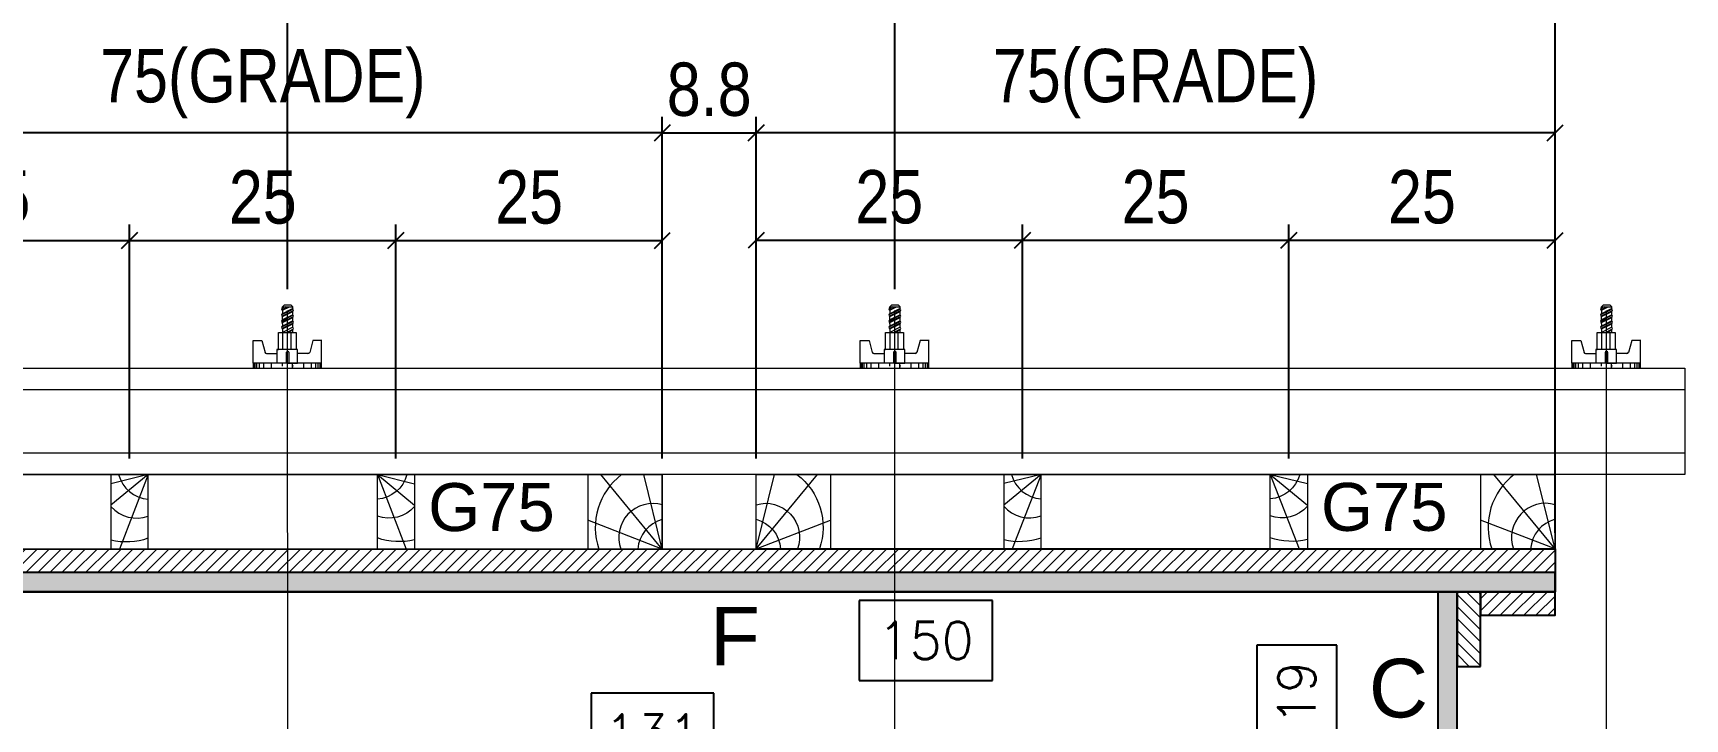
# Model space of a CAD drawing. Header units: millimetres. Extents: x 1945 to 8225, y 304 to 15137.
# Drawn here: x 2690 to 3000.1, y 7943.6 to 8072.3 of the extents above; entities that cross this region are included whole.
import ezdxf
from ezdxf.enums import TextEntityAlignment as Align

# ---------------------------------------------------------------- set-up
doc = ezdxf.new("R2010")
doc.units = ezdxf.units.MM
for name, color, linetype, lineweight in [('CONCRETO', 251, 'Continuous', 25), ('Hachura', 251, 'Continuous', 9), ('Madeira', 126, 'Continuous', 18), ('Perfil Metálico', 224, 'Continuous', 18)]:
    doc.layers.add(name, color=color, linetype=linetype, lineweight=lineweight)
for name, color, linetype in [('COTA', 241, 'Continuous'), ('MEIO_PONT', 93, 'Continuous'), ('Painéis', 200, 'Continuous'), ('SARRAFO', 251, 'Continuous'), ('TEXTO_GERAL', 7, 'Continuous')]:
    doc.layers.add(name, color=color, linetype=linetype)
doc.styles.add('ARIAL', font='arial.ttf')
doc.styles.add('COTA TECNICA 2X', font='techl___.ttf', dxfattribs={"height": 10})
doc.styles.add('ROMANS', font='romans.shx')
doc.styles.add('SANSSERIF', font='sas_____.pfb')
doc.dimstyles.new('Cota Seção interna', dxfattribs={"dimtxt": 7, "dimasz": 6, "dimexe": 0.18, "dimexo": 2, "dimgap": -4, "dimtad": 3, "dimdec": 1, "dimlfac": 0.5, "dimzin": 12, "dimdsep": 46, "dimtxsty": 'ROMANS', "dimblk": 'ARCHTICK', "dimcen": 0.09, "dimse1": 1, "dimse2": 1, "dimsd1": 1, "dimsd2": 1, "dimclrd": 180, "dimclre": 5, "dimclrt": 1, "dimadec": 0, "dimazin": 3, "dimtfac": 1, "dimtdec": 1, "dimtofl": 0, "dimtmove": 0, "dimatfit": 3, "dimldrblk": 'ARCHTICK', "dimfxl": 1, "dimtolj": 1, "dimtzin": 0, "dimarcsym": 0})
doc.dimstyles.new('SECAO PILAR', dxfattribs={"dimtxt": 10, "dimasz": 3, "dimexe": 3, "dimexo": 3, "dimgap": 3, "dimtad": 1, "dimdec": 1, "dimlfac": 0.5, "dimzin": 12, "dimdsep": 46, "dimtxsty": 'COTA TECNICA 2X', "dimblk1": 'OBLIQUE', "dimblk2": 'OBLIQUE', "dimsah": 1, "dimcen": 0.9, "dimclrd": 256, "dimclre": 256, "dimclrt": 256, "dimadec": 1, "dimazin": 3, "dimtfac": 1, "dimtdec": 1, "dimtmove": 0, "dimatfit": 3, "dimfxl": 1, "dimtolj": 1, "dimtzin": 12, "dimarcsym": 0})

# ---------------------------------------------------------------- blocks, each defined once
blk = doc.blocks.new('*D998')
at = {"layer": 'COTA', "color": 180, "lineweight": -2, "transparency": 16777216}
for p, q in [((2934.75, 7957.42), (2919.75, 7957.42)), ((2919.75, 7957.42), (2919.75, 7939.42)), ((2934.75, 7939.42), (2934.75, 7957.42)), ((2919.75, 7939.42), (2934.75, 7939.42))]:
    blk.add_line(p, q, dxfattribs=at)
at = {"layer": 'Defpoints', "color": 0, "transparency": 16777216}
for p in [(2938.75, 7967.42), (2953.75, 7967.42), (2953.75, 7929.42)]:
    blk.add_point(p, dxfattribs=at)
at = {"layer": 'COTA', "color": 1, "transparency": 16777216, "insert": (2927.25, 7948.42), "char_height": 7, "attachment_point": 5, "rotation": 90, "style": 'ROMANS'}
blk.add_mtext('\\A1;19', dxfattribs=at)
blk = doc.blocks.new('_ArchTick')
at = {"color": 0, "linetype": 'ByBlock', "const_width": 0.15}
blk.add_lwpolyline([(-0.5, -0.5), (0.5, 0.5)], dxfattribs=at)
blk = doc.blocks.new('C')
at = {"layer": 'Hachura', "color": 0}
for p, q in [((0, 3.22), (0, -3.22)), ((0.45, 3.22), (0, 3.22)), ((0.46, 3.16), (0, 3.16)), ((0.45, -3.23), (0.45, 3.22)), ((0.45, 3.22), (2.58, 3.22)), ((2.58, 3.22), (2.58, 2.39)), ((0.46, 3.05), (0, 3.05)), ((0.46, 2.88), (0, 2.88)), ((0, 2.75), (0, -1.16)), ((0.46, 2.65), (0, 2.65)), ((0.46, 2.23), (0, 2.23)), ((1.35, 1.94), (1.35, 0.96)), ((2.58, 2.39), (1.47, 2.09)), ((0.46, 1.51), (0, 1.51)), ((0.39, 0.49), (0.17, 0.49)), ((1.74, 0.97), (0.45, 0.97)), ((1.45, 0.1), (0.45, 0.1)), ((1.74, -0.97), (1.74, 0.97)), ((1.74, 0.97), (1.74, 0.84)), ((1.74, 0.97), (1.74, 0.84)), ((1.74, 0.84), (3.35, 0.84)), ((3.35, 0.45), (1.74, 0.45)), ((3.32, 0.84), (3.32, -0.84)), ((3.35, 0.84), (3.35, -0.84)), ((3.68, 0.45), (3.35, 0.45)), ((3.84, -0.52), (3.35, 0.45)), ((3.35, 0.06), (3.67, -0.57)), ((3.68, 0.45), (4.16, -0.52)), ((3.72, 0.5), (4.25, -0.57)), ((4.37, -0.55), (3.83, 0.53)), ((4.15, 0.45), (3.93, 0.45)), ((4.42, -0.52), (3.93, 0.45)), ((4.15, 0.45), (4.26, 0.45)), ((4.26, 0.45), (4.74, -0.52)), ((4.3, 0.5), (4.83, -0.57)), ((4.95, -0.55), (4.41, 0.53)), ((4.51, 0.45), (4.84, 0.45)), ((5, -0.52), (4.51, 0.45)), ((4.84, 0.45), (5.32, -0.52)), ((4.88, 0.5), (5.41, -0.57)), ((5.53, -0.55), (4.99, 0.53)), ((5.58, -0.52), (5.09, 0.45)), ((5.42, 0.45), (5.09, 0.45)), ((5.58, -0.52), (5.09, 0.45)), ((5.42, 0.45), (5.74, -0.19)), ((5.46, 0.5), (5.74, -0.07)), ((5.74, 0.19), (5.57, 0.53)), ((5.74, 0.32), (5.68, 0.45)), ((5.68, 0.45), (5.74, 0.45)), ((5.74, 0.45), (5.9, 0.29)), ((5.74, 0.45), (5.74, -0.52)), ((5.9, -0.36), (5.9, 0.29)), ((0.45, 0), (0, 0)), ((0.46, -1.52), (0, -1.52)), ((0.08, -0.48), (0.29, -0.48)), ((0.29, -0.48), (0.4, -0.48)), ((0.45, 0), (0.45, -0.97)), ((0.45, -0.16), (1.45, -0.16)), ((0.45, -0.65), (0.45, -0.32)), ((0.45, -3.23), (0.45, -0.65)), ((0.45, -0.97), (1.74, -0.97)), ((1.35, -1.94), (1.35, -0.97)), ((3.35, -0.32), (1.74, -0.32)), ((3.35, -0.84), (1.74, -0.84)), ((3.35, -0.07), (3.58, -0.52)), ((3.35, -0.52), (3.58, -0.52)), ((3.84, -0.52), (4.16, -0.52)), ((4.42, -0.52), (4.74, -0.52)), ((4.63, -0.52), (4.74, -0.52)), ((5, -0.52), (5.32, -0.52)), ((5.58, -0.52), (5.74, -0.52)), ((5.74, -0.52), (5.9, -0.36)), ((5.74, -0.52), (5.74, -0.52)), ((0.46, -2.23), (0, -2.23)), ((0.46, -2.65), (0, -2.65)), ((0.46, -2.88), (0, -2.88)), ((0.46, -3.05), (0, -3.05)), ((2.58, -2.39), (1.47, -2.1)), ((2.58, -3.23), (2.58, -2.39)), ((0.46, -3.16), (0, -3.16)), ((0, -3.22), (2.57, -3.22))]:
    blk.add_line(p, q, dxfattribs=at)
for centre, radius, start, end in [((1.52, 1.94), 0.161, 104.7436, 180), ((1.44, -0.03), 0.129, 272.695, 87.305), ((3.81, 0.39), 0.143, 25.5688, 154.4312), ((4.39, 0.39), 0.143, 25.5688, 154.4312), ((4.97, 0.39), 0.143, 25.5688, 154.4312), ((5.55, 0.39), 0.143, 25.5688, 154.4312), ((0.17, -0.37), 0.174, 221.744, 317.8592), ((3.71, -0.4), 0.174, 222.1408, 318.256), ((4.29, -0.4), 0.174, 222.1408, 318.256), ((4.87, -0.4), 0.174, 222.1408, 318.256), ((5.45, -0.4), 0.174, 222.1408, 318.256), ((5.61, -0.4), 0.174, 317.8592, 318.256), ((1.52, -1.94), 0.161, 180, 255.2564)]:
    blk.add_arc(centre, radius, start, end, dxfattribs=at)
blk = doc.blocks.new('_Oblique')
at = {"color": 0, "linetype": 'ByBlock', "lineweight": -2}
blk.add_line((-0.5, -0.5), (0.5, 0.5), dxfattribs=at)
blk = doc.blocks.new('*D1000')
at = {"layer": 'COTA', "lineweight": -2, "transparency": 16777216}
for p, q in [((2653.75, 7978.42), (2653.75, 8125.83)), ((2975.75, 7978.47), (2975.75, 8125.83)), ((2975.75, 8122.83), (2653.75, 8122.83))]:
    blk.add_line(p, q, dxfattribs=at)
at = {"layer": 'Defpoints', "color": 0, "transparency": 16777216}
for p in [(2653.75, 8122.83), (2653.75, 7975.42), (2975.75, 7975.47)]:
    blk.add_point(p, dxfattribs=at)
at = {"layer": 'COTA', "lineweight": -2, "transparency": 16777216, "xscale": 3, "yscale": 3, "zscale": 3, "rotation": 180}
blk.add_blockref('_Oblique', (2653.75, 8122.83), dxfattribs=at)
at = {"layer": 'COTA', "lineweight": -2, "transparency": 16777216, "xscale": 3, "yscale": 3, "zscale": 3}
blk.add_blockref('_Oblique', (2975.75, 8122.83), dxfattribs=at)
at = {"layer": 'COTA', "transparency": 16777216, "insert": (2814.75, 8130.93), "char_height": 10, "attachment_point": 5, "style": 'COTA TECNICA 2X'}
blk.add_mtext('\\A1;161 PAINEL', dxfattribs=at)
blk = doc.blocks.new('*D1006')
at = {"layer": 'COTA', "color": 180, "lineweight": -2, "transparency": 16777216}
for p, q in [((2870.1, 7965.8), (2845.1, 7965.8)), ((2845.1, 7965.8), (2845.1, 7950.8)), ((2870.1, 7950.8), (2870.1, 7965.8)), ((2845.1, 7950.8), (2870.1, 7950.8))]:
    blk.add_line(p, q, dxfattribs=at)
at = {"layer": 'Defpoints', "color": 0, "transparency": 16777216}
for p in [(2653.75, 7967.42), (2953.75, 7967.42), (2653.75, 7946.8)]:
    blk.add_point(p, dxfattribs=at)
at = {"layer": 'COTA', "color": 1, "transparency": 16777216, "insert": (2857.6, 7958.3), "char_height": 7, "attachment_point": 5, "style": 'ROMANS'}
blk.add_mtext('\\A1;150', dxfattribs=at)
blk = doc.blocks.new('*D1014')
at = {"layer": 'COTA', "lineweight": -2, "transparency": 16777216}
for p, q in [((2851.81, 8024.22), (2851.81, 8092.3)), ((2975.75, 7978.47), (2975.75, 8092.3)), ((2975.75, 8089.3), (2851.81, 8089.3))]:
    blk.add_line(p, q, dxfattribs=at)
at = {"layer": 'Defpoints', "color": 0, "transparency": 16777216}
for p in [(2851.81, 8089.3), (2851.81, 8021.22), (2975.75, 7975.47)]:
    blk.add_point(p, dxfattribs=at)
at = {"layer": 'COTA', "lineweight": -2, "transparency": 16777216, "xscale": 3, "yscale": 3, "zscale": 3, "rotation": 180}
blk.add_blockref('_Oblique', (2851.81, 8089.3), dxfattribs=at)
at = {"layer": 'COTA', "lineweight": -2, "transparency": 16777216, "xscale": 3, "yscale": 3, "zscale": 3}
blk.add_blockref('_Oblique', (2975.75, 8089.3), dxfattribs=at)
at = {"layer": 'COTA', "transparency": 16777216, "insert": (2913.78, 8097.4), "char_height": 10, "attachment_point": 5, "style": 'COTA TECNICA 2X'}
blk.add_mtext('\\A1;62', dxfattribs=at)
blk = doc.blocks.new('*D1015')
at = {"layer": 'COTA', "lineweight": -2, "transparency": 16777216}
for p, q in [((2737.81, 8024.22), (2737.81, 8092.3)), ((2851.81, 8024.22), (2851.81, 8092.3)), ((2851.81, 8089.3), (2737.81, 8089.3))]:
    blk.add_line(p, q, dxfattribs=at)
at = {"layer": 'Defpoints', "color": 0, "transparency": 16777216}
for p in [(2737.81, 8089.3), (2737.81, 8021.22), (2851.81, 8021.22)]:
    blk.add_point(p, dxfattribs=at)
at = {"layer": 'COTA', "lineweight": -2, "transparency": 16777216, "xscale": 3, "yscale": 3, "zscale": 3, "rotation": 180}
blk.add_blockref('_Oblique', (2737.81, 8089.3), dxfattribs=at)
at = {"layer": 'COTA', "lineweight": -2, "transparency": 16777216, "xscale": 3, "yscale": 3, "zscale": 3}
blk.add_blockref('_Oblique', (2851.81, 8089.3), dxfattribs=at)
at = {"layer": 'COTA', "transparency": 16777216, "insert": (2794.81, 8097.41), "char_height": 10, "attachment_point": 5, "style": 'COTA TECNICA 2X'}
blk.add_mtext('\\A1;57', dxfattribs=at)
blk = doc.blocks.new('*D1017')
at = {"layer": 'COTA', "color": 180, "lineweight": -2, "transparency": 16777216}
for p, q in [((2817.79, 7948.42), (2794.79, 7948.42)), ((2794.79, 7948.42), (2794.79, 7933.42)), ((2817.79, 7933.42), (2817.79, 7948.42)), ((2794.79, 7933.42), (2817.79, 7933.42))]:
    blk.add_line(p, q, dxfattribs=at)
at = {"layer": 'Defpoints', "color": 0, "transparency": 16777216}
for p in [(2691.75, 7929.42), (2953.75, 7929.42), (2953.75, 7929.42)]:
    blk.add_point(p, dxfattribs=at)
at = {"layer": 'COTA', "color": 1, "transparency": 16777216, "insert": (2806.29, 7940.92), "char_height": 7, "attachment_point": 5, "style": 'ROMANS'}
blk.add_mtext('\\A1;131', dxfattribs=at)
blk = doc.blocks.new('PONTALETE')
at = {"layer": 'Madeira'}
for q in [(2.71, 7), (7, 5.76), (7, 1.74)]:
    blk.add_line((0, 0), q, dxfattribs=at)
blk.add_lwpolyline([(0, 0), (7, 0), (7, 7), (0, 7)], close=True, dxfattribs=at)
for centre, radius, start, end in [((2.04, 0.06), 6.23, 37.2818, 109.0913), ((1.09, 0.9), 3.19, 343.603, 109.9847), ((-0.21, -0.78), 3.09, 14.6322, 86.0383)]:
    blk.add_arc(centre, radius, start, end, dxfattribs=at)
blk = doc.blocks.new('MEIO PONTALETE')
at = {"layer": 'Madeira'}
for q in [(2.71, 7), (3.5, 2.88), (3.5, 0.87)]:
    blk.add_line((0, 0), q, dxfattribs=at)
blk.add_lwpolyline([(0, 0), (3.5, 0), (3.5, 7), (0, 7)], close=True, dxfattribs=at)
for centre, radius, start, end in [((2.04, 0.06), 6.23, 76.4499, 109.0913), ((1.09, 0.9), 3.19, 40.9063, 109.9847), ((-0.21, -0.78), 3.09, 14.6322, 86.0383)]:
    blk.add_arc(centre, radius, start, end, dxfattribs=at)
blk = doc.blocks.new('*D1033')
at = {"layer": 'COTA', "lineweight": -2, "transparency": 16777216}
for p, q in [((2658.15, 7992.42), (2658.15, 8036.35)), ((2708.15, 7992.42), (2708.15, 8036.35)), ((2658.15, 8033.35), (2708.15, 8033.35))]:
    blk.add_line(p, q, dxfattribs=at)
at = {"layer": 'Defpoints', "color": 0, "transparency": 16777216}
for p in [(2708.15, 8033.35), (2658.15, 7989.42), (2708.15, 7989.42)]:
    blk.add_point(p, dxfattribs=at)
at = {"layer": 'COTA', "lineweight": -2, "transparency": 16777216, "xscale": 3, "yscale": 3, "zscale": 3, "rotation": 180}
blk.add_blockref('_Oblique', (2658.15, 8033.35), dxfattribs=at)
at = {"layer": 'COTA', "lineweight": -2, "transparency": 16777216, "xscale": 3, "yscale": 3, "zscale": 3}
blk.add_blockref('_Oblique', (2708.15, 8033.35), dxfattribs=at)
at = {"layer": 'COTA', "transparency": 16777216, "insert": (2683.15, 8041.46), "char_height": 10, "attachment_point": 5, "style": 'COTA TECNICA 2X'}
blk.add_mtext('\\A1;25', dxfattribs=at)
blk = doc.blocks.new('*D1034')
at = {"layer": 'COTA', "lineweight": -2, "transparency": 16777216}
for p, q in [((2708.15, 7992.42), (2708.15, 8036.35)), ((2758.15, 7992.42), (2758.15, 8036.35)), ((2708.15, 8033.35), (2758.15, 8033.35))]:
    blk.add_line(p, q, dxfattribs=at)
at = {"layer": 'Defpoints', "color": 0, "transparency": 16777216}
for p in [(2758.15, 8033.35), (2708.15, 7989.42), (2758.15, 7989.42)]:
    blk.add_point(p, dxfattribs=at)
at = {"layer": 'COTA', "lineweight": -2, "transparency": 16777216, "xscale": 3, "yscale": 3, "zscale": 3, "rotation": 180}
blk.add_blockref('_Oblique', (2708.15, 8033.35), dxfattribs=at)
at = {"layer": 'COTA', "lineweight": -2, "transparency": 16777216, "xscale": 3, "yscale": 3, "zscale": 3}
blk.add_blockref('_Oblique', (2758.15, 8033.35), dxfattribs=at)
at = {"layer": 'COTA', "transparency": 16777216, "insert": (2733.15, 8041.46), "char_height": 10, "attachment_point": 5, "style": 'COTA TECNICA 2X'}
blk.add_mtext('\\A1;25', dxfattribs=at)
blk = doc.blocks.new('*D1035')
at = {"layer": 'COTA', "lineweight": -2, "transparency": 16777216}
for p, q in [((2758.15, 7992.42), (2758.15, 8036.35)), ((2808.15, 7992.42), (2808.15, 8036.35)), ((2758.15, 8033.35), (2808.15, 8033.35))]:
    blk.add_line(p, q, dxfattribs=at)
at = {"layer": 'Defpoints', "color": 0, "transparency": 16777216}
for p in [(2808.15, 8033.35), (2758.15, 7989.42), (2808.15, 7989.42)]:
    blk.add_point(p, dxfattribs=at)
at = {"layer": 'COTA', "lineweight": -2, "transparency": 16777216, "xscale": 3, "yscale": 3, "zscale": 3, "rotation": 180}
blk.add_blockref('_Oblique', (2758.15, 8033.35), dxfattribs=at)
at = {"layer": 'COTA', "lineweight": -2, "transparency": 16777216, "xscale": 3, "yscale": 3, "zscale": 3}
blk.add_blockref('_Oblique', (2808.15, 8033.35), dxfattribs=at)
at = {"layer": 'COTA', "transparency": 16777216, "insert": (2783.15, 8041.46), "char_height": 10, "attachment_point": 5, "style": 'COTA TECNICA 2X'}
blk.add_mtext('\\A1;25', dxfattribs=at)
blk = doc.blocks.new('*D1036')
at = {"layer": 'COTA', "lineweight": -2, "transparency": 16777216}
for p, q in [((2658.15, 7992.4), (2658.15, 8056.55)), ((2808.15, 7992.42), (2808.15, 8056.55)), ((2808.15, 8053.55), (2658.15, 8053.55))]:
    blk.add_line(p, q, dxfattribs=at)
at = {"layer": 'Defpoints', "color": 0, "transparency": 16777216}
for p in [(2658.15, 8053.55), (2658.15, 7989.4), (2808.15, 7989.42)]:
    blk.add_point(p, dxfattribs=at)
at = {"layer": 'COTA', "lineweight": -2, "transparency": 16777216, "xscale": 3, "yscale": 3, "zscale": 3, "rotation": 180}
blk.add_blockref('_Oblique', (2658.15, 8053.55), dxfattribs=at)
at = {"layer": 'COTA', "lineweight": -2, "transparency": 16777216, "xscale": 3, "yscale": 3, "zscale": 3}
blk.add_blockref('_Oblique', (2808.15, 8053.55), dxfattribs=at)
at = {"layer": 'COTA', "transparency": 16777216, "insert": (2733.15, 8062.77), "char_height": 10, "attachment_point": 5, "style": 'COTA TECNICA 2X'}
blk.add_mtext('\\A1;75(GRADE)', dxfattribs=at)
blk = doc.blocks.new('*D1037')
at = {"layer": 'COTA', "lineweight": -2, "transparency": 16777216}
for p, q in [((2825.75, 7992.47), (2825.75, 8036.39)), ((2875.75, 7992.47), (2875.75, 8036.39)), ((2825.75, 8033.39), (2875.75, 8033.39))]:
    blk.add_line(p, q, dxfattribs=at)
at = {"layer": 'Defpoints', "color": 0, "transparency": 16777216}
for p in [(2875.75, 8033.39), (2825.75, 7989.47), (2875.75, 7989.47)]:
    blk.add_point(p, dxfattribs=at)
at = {"layer": 'COTA', "lineweight": -2, "transparency": 16777216, "xscale": 3, "yscale": 3, "zscale": 3, "rotation": 180}
blk.add_blockref('_Oblique', (2825.75, 8033.39), dxfattribs=at)
at = {"layer": 'COTA', "lineweight": -2, "transparency": 16777216, "xscale": 3, "yscale": 3, "zscale": 3}
blk.add_blockref('_Oblique', (2875.75, 8033.39), dxfattribs=at)
at = {"layer": 'COTA', "transparency": 16777216, "insert": (2850.75, 8041.5), "char_height": 10, "attachment_point": 5, "style": 'COTA TECNICA 2X'}
blk.add_mtext('\\A1;25', dxfattribs=at)
blk = doc.blocks.new('*D1038')
at = {"layer": 'COTA', "lineweight": -2, "transparency": 16777216}
for p, q in [((2875.75, 7992.47), (2875.75, 8036.39)), ((2925.75, 7992.47), (2925.75, 8036.39)), ((2875.75, 8033.39), (2925.75, 8033.39))]:
    blk.add_line(p, q, dxfattribs=at)
at = {"layer": 'Defpoints', "color": 0, "transparency": 16777216}
for p in [(2925.75, 8033.39), (2875.75, 7989.47), (2925.75, 7989.47)]:
    blk.add_point(p, dxfattribs=at)
at = {"layer": 'COTA', "lineweight": -2, "transparency": 16777216, "xscale": 3, "yscale": 3, "zscale": 3, "rotation": 180}
blk.add_blockref('_Oblique', (2875.75, 8033.39), dxfattribs=at)
at = {"layer": 'COTA', "lineweight": -2, "transparency": 16777216, "xscale": 3, "yscale": 3, "zscale": 3}
blk.add_blockref('_Oblique', (2925.75, 8033.39), dxfattribs=at)
at = {"layer": 'COTA', "transparency": 16777216, "insert": (2900.75, 8041.5), "char_height": 10, "attachment_point": 5, "style": 'COTA TECNICA 2X'}
blk.add_mtext('\\A1;25', dxfattribs=at)
blk = doc.blocks.new('*D1039')
at = {"layer": 'COTA', "lineweight": -2, "transparency": 16777216}
for p, q in [((2925.75, 7992.47), (2925.75, 8036.39)), ((2975.75, 7992.46), (2975.75, 8036.39)), ((2925.75, 8033.39), (2975.75, 8033.39))]:
    blk.add_line(p, q, dxfattribs=at)
at = {"layer": 'Defpoints', "color": 0, "transparency": 16777216}
for p in [(2975.75, 8033.39), (2925.75, 7989.47), (2975.75, 7989.46)]:
    blk.add_point(p, dxfattribs=at)
at = {"layer": 'COTA', "lineweight": -2, "transparency": 16777216, "xscale": 3, "yscale": 3, "zscale": 3, "rotation": 180}
blk.add_blockref('_Oblique', (2925.75, 8033.39), dxfattribs=at)
at = {"layer": 'COTA', "lineweight": -2, "transparency": 16777216, "xscale": 3, "yscale": 3, "zscale": 3}
blk.add_blockref('_Oblique', (2975.75, 8033.39), dxfattribs=at)
at = {"layer": 'COTA', "transparency": 16777216, "insert": (2950.75, 8041.5), "char_height": 10, "attachment_point": 5, "style": 'COTA TECNICA 2X'}
blk.add_mtext('\\A1;25', dxfattribs=at)
blk = doc.blocks.new('*D1040')
at = {"layer": 'COTA', "lineweight": -2, "transparency": 16777216}
for p, q in [((2825.75, 7992.44), (2825.75, 8056.59)), ((2975.75, 7992.46), (2975.75, 8056.59)), ((2975.75, 8053.59), (2825.75, 8053.59))]:
    blk.add_line(p, q, dxfattribs=at)
at = {"layer": 'Defpoints', "color": 0, "transparency": 16777216}
for p in [(2825.75, 8053.59), (2825.75, 7989.44), (2975.75, 7989.46)]:
    blk.add_point(p, dxfattribs=at)
at = {"layer": 'COTA', "lineweight": -2, "transparency": 16777216, "xscale": 3, "yscale": 3, "zscale": 3, "rotation": 180}
blk.add_blockref('_Oblique', (2825.75, 8053.59), dxfattribs=at)
at = {"layer": 'COTA', "lineweight": -2, "transparency": 16777216, "xscale": 3, "yscale": 3, "zscale": 3}
blk.add_blockref('_Oblique', (2975.75, 8053.59), dxfattribs=at)
at = {"layer": 'COTA', "transparency": 16777216, "insert": (2900.75, 8062.81), "char_height": 10, "attachment_point": 5, "style": 'COTA TECNICA 2X'}
blk.add_mtext('\\A1;75(GRADE)', dxfattribs=at)
blk = doc.blocks.new('*D1622')
at = {"layer": 'COTA', "lineweight": -2, "transparency": 16777216}
for p, q in [((2808.15, 7992.42), (2808.15, 8056.59)), ((2825.75, 7992.47), (2825.75, 8056.59)), ((2808.15, 8053.59), (2825.75, 8053.59))]:
    blk.add_line(p, q, dxfattribs=at)
at = {"layer": 'Defpoints', "color": 0, "transparency": 16777216}
for p in [(2825.75, 8053.59), (2808.15, 7989.42), (2825.75, 7989.47)]:
    blk.add_point(p, dxfattribs=at)
at = {"layer": 'COTA', "lineweight": -2, "transparency": 16777216, "xscale": 3, "yscale": 3, "zscale": 3, "rotation": 180}
blk.add_blockref('_Oblique', (2808.15, 8053.59), dxfattribs=at)
at = {"layer": 'COTA', "lineweight": -2, "transparency": 16777216, "xscale": 3, "yscale": 3, "zscale": 3}
blk.add_blockref('_Oblique', (2825.75, 8053.59), dxfattribs=at)
at = {"layer": 'COTA', "transparency": 16777216, "insert": (2816.95, 8061.68), "char_height": 10, "attachment_point": 5, "style": 'COTA TECNICA 2X'}
blk.add_mtext('\\A1;8.8', dxfattribs=at)

msp = doc.modelspace()

# ---------------------------------------------------------------- hatches: boundary and pattern name
at = {"layer": 'Hachura'}
h = msp.add_hatch(dxfattribs=at)
h.set_pattern_fill('ANSI31', color=256, scale=0.5, angle=360, style=0)
h.set_pattern_definition([(45, (12061.4936, 30095.8142), (-1.12253202, 1.12253202), [])])
h.paths.add_polyline_path([(2975.75, 7971.02), (2975.75, 7975.42), (2653.75, 7975.42), (2653.75, 7971.02)])
h = msp.add_hatch(color=256, dxfattribs=at)
h.dxf.hatch_style = 1
h.paths.add_polyline_path([(2975.75, 7967.42), (2975.75, 7971.02), (2653.75, 7971.02), (2653.75, 7967.42)])
h = msp.add_hatch(color=256, dxfattribs=at)
h.dxf.hatch_style = 1
h.paths.add_polyline_path([(2957.35, 7967.42), (2953.75, 7967.42), (2953.75, 7929.42), (2957.35, 7929.42)])
h = msp.add_hatch(dxfattribs=at)
h.set_pattern_fill('ANSI31', color=256, scale=0.5, angle=450, style=0)
h.set_pattern_definition([(135, (-20041.2664, 16329.9579), (-1.12253202, -1.12253202), [])])
h.paths.add_polyline_path([(2957.35, 7967.42), (2961.75, 7967.42), (2961.75, 7953.42), (2957.35, 7953.42)])
h = msp.add_hatch(dxfattribs=at)
h.set_pattern_fill('ANSI31', color=256, scale=0.5, angle=360, style=0)
h.set_pattern_definition([(45, (11992.4936, 30087.8142), (-1.12253202, 1.12253202), [])])
h.paths.add_polyline_path([(2961.75, 7963.02), (2961.75, 7967.42), (2975.75, 7967.42), (2975.75, 7963.02)])

# ---------------------------------------------------------------- linework, layer by layer
at = {"layer": 'CONCRETO', "color": 2}
msp.add_lwpolyline([(2953.75, 7967.42), (2953.75, 7929.42), (2691.75, 7929.42), (2691.75, 7507.42), (2653.75, 7507.42), (2653.75, 7967.42)], close=True, dxfattribs=at)
at = {"layer": 'Hachura'}
for p, q in [((2737.75, 8020.2), (2737.76, 7880.4)), ((2851.75, 8020.2), (2851.76, 7880.4)), ((2985.35, 8020.22), (2985.36, 7880.42))]:
    msp.add_line(p, q, dxfattribs=at)
at = {"layer": 'Madeira'}
for points in [[(2658.15, 7975.42), (2658.15, 7989.42), (2808.15, 7989.42), (2808.15, 7975.42)], [(2825.75, 7975.47), (2825.75, 7989.47), (2975.75, 7989.47), (2975.75, 7975.47)]]:
    msp.add_lwpolyline(points, close=True, dxfattribs=at)
at = {"layer": 'Painéis'}
for points in [[(2653.75, 7967.42), (2975.75, 7967.42), (2975.75, 7971.02), (2653.75, 7971.02)], [(2957.35, 7967.42), (2953.75, 7967.42), (2953.75, 7929.42), (2957.35, 7929.42)]]:
    msp.add_lwpolyline(points, close=True, dxfattribs=at)
at = {"layer": 'Perfil Metálico'}
for points in [[(2605.85, 7989.42), (2605.85, 8009.42), (3000.12, 8009.42), (3000.12, 7989.42)], [(3000.12, 8005.42), (3000.12, 7993.42), (2605.85, 7993.42), (2605.85, 8005.42)]]:
    msp.add_lwpolyline(points, close=True, dxfattribs=at)
at = {"layer": 'SARRAFO'}
msp.add_line((2653.75, 7975.42), (2975.75, 7975.47), dxfattribs=at)
msp.add_lwpolyline([(2975.75, 7975.47), (2975.75, 7967.42), (2653.75, 7967.42), (2653.75, 7975.42)], dxfattribs=at)
for points in [[(2961.75, 7953.42), (2961.75, 7967.42), (2957.35, 7967.42), (2957.35, 7953.42)], [(2975.75, 7967.42), (2961.75, 7967.42), (2961.75, 7963.02), (2975.75, 7963.02)]]:
    msp.add_lwpolyline(points, close=True, dxfattribs=at)

# ---------------------------------------------------------------- block references
at = {"layer": 'Hachura', "linetype": 'Continuous', "xscale": 2, "yscale": 2, "zscale": 2, "rotation": 90.00000000000001}
for p in [(2737.75, 8009.42), (2851.75, 8009.42), (2985.35, 8009.42)]:
    msp.add_blockref('C', p, dxfattribs=at)
at = {"layer": 'MEIO_PONT'}
for name, p, xscale, yscale, zscale, rotation in [('MEIO PONTALETE', (2711.65, 7989.42), 1.999999997962732, 1.999999997962732, 1.999999997962732, 180), ('MEIO PONTALETE', (2754.65, 7989.42), -1.999999997962732, 1.999999997962732, 1.999999997962732, 180), ('PONTALETE', (2808.15, 7975.42), 2, 2, 2, 89.99999999999993), ('PONTALETE', (2825.75, 7975.47), -2, 2, 2, 270), ('MEIO PONTALETE', (2879.25, 7989.47), 1.999999997962732, 1.999999997962732, 1.999999997962732, 180), ('MEIO PONTALETE', (2922.25, 7989.47), -1.999999997962732, 1.999999997962732, 1.999999997962732, 180), ('PONTALETE', (2975.75, 7975.47), 2, 2, 2, 89.99999999999993)]:
    msp.add_blockref(name, p, dxfattribs=dict(at, xscale=xscale, yscale=yscale, zscale=zscale, rotation=rotation))

# ---------------------------------------------------------------- texts
at = {"layer": 'TEXTO_GERAL', "color": 0, "linetype": 'Continuous', "style": 'SANSSERIF'}
for p in [(2764.19, 7983.32), (2931.79, 7983.36)]:
    msp.add_text('G75', height=9, dxfattribs=at).set_placement(p, align=Align.MIDDLE_LEFT)
at = {"layer": 'TEXTO_GERAL', "style": 'ARIAL'}
for s, p in [('F', (2821.78, 7959.1)), ('C', (2946.34, 7949.35))]:
    msp.add_text(s, height=11, dxfattribs=at).set_placement(p, align=Align.MIDDLE_CENTER)

# ---------------------------------------------------------------- dimensions: what is measured, and where the dimension line sits
at = {"layer": 'COTA'}
dim = msp.add_linear_dim(base=(2653.75, 8122.83), p1=(2975.75, 7975.47), p2=(2653.75, 7975.42), angle=180, text='<> PAINEL', dimstyle='SECAO PILAR', dxfattribs=at)
dim.commit()
dim.dimension.update_dxf_attribs({"geometry": '*D1000', "text_midpoint": (2814.75, 8130.93)})
for base, p1, p2, picture, middle in [((2737.81, 8089.3), (2851.81, 8021.22), (2737.81, 8021.22), '*D1015', (2794.81, 8097.41)), ((2851.81, 8089.3), (2975.75, 7975.47), (2851.81, 8021.22), '*D1014', (2913.78, 8097.4)), ((2708.15, 8033.35), (2658.15, 7989.42), (2708.15, 7989.42), '*D1033', (2683.15, 8041.46)), ((2758.15, 8033.35), (2708.15, 7989.42), (2758.15, 7989.42), '*D1034', (2733.15, 8041.46)), ((2808.15, 8033.35), (2758.15, 7989.42), (2808.15, 7989.42), '*D1035', (2783.15, 8041.46)), ((2875.75, 8033.39), (2825.75, 7989.47), (2875.75, 7989.47), '*D1037', (2850.75, 8041.5)), ((2925.75, 8033.39), (2875.75, 7989.47), (2925.75, 7989.47), '*D1038', (2900.75, 8041.5)), ((2975.75, 8033.39), (2925.75, 7989.47), (2975.75, 7989.46), '*D1039', (2950.75, 8041.5))]:
    dim = msp.add_linear_dim(base=base, p1=p1, p2=p2, dimstyle='SECAO PILAR', dxfattribs=at)
    dim.commit()
    dim.dimension.update_dxf_attribs({"geometry": picture, "text_midpoint": middle})
for base, p1, p2, picture, middle in [((2658.15, 8053.55), (2808.15, 7989.42), (2658.15, 7989.4), '*D1036', (2733.15, 8062.77)), ((2825.75, 8053.59), (2975.75, 7989.46), (2825.75, 7989.44), '*D1040', (2900.75, 8062.81))]:
    dim = msp.add_linear_dim(base=base, p1=p1, p2=p2, text='<>(GRADE)', dimstyle='SECAO PILAR', dxfattribs=at)
    dim.commit()
    dim.dimension.update_dxf_attribs({"geometry": picture, "text_midpoint": middle})
for base, p1, p2, dimstyle, picture, middle in [((2825.75, 8053.59), (2808.15, 7989.42), (2825.75, 7989.47), 'SECAO PILAR', '*D1622', (2816.95, 8053.59)), ((2653.75, 7946.8), (2953.75, 7967.42), (2653.75, 7967.42), 'Cota Seção interna', '*D1006', (2857.6, 7946.8)), ((2953.75, 7929.42), (2691.75, 7929.42), (2953.75, 7929.42), 'Cota Seção interna', '*D1017', (2806.29, 7929.42))]:
    dim = msp.add_linear_dim(base=base, p1=p1, p2=p2, dimstyle=dimstyle, dxfattribs=at)
    dim.commit()
    dim.dimension.update_dxf_attribs({"geometry": picture, "text_midpoint": middle, "dimtype": 160})
dim = msp.add_linear_dim(base=(2938.75, 7967.42), p1=(2953.75, 7929.42), p2=(2953.75, 7967.42), angle=90, dimstyle='Cota Seção interna', dxfattribs=at)
dim.commit()
dim.dimension.update_dxf_attribs({"geometry": '*D998', "text_midpoint": (2938.75, 7948.42), "dimtype": 160})

doc.saveas('drawing.dxf')
